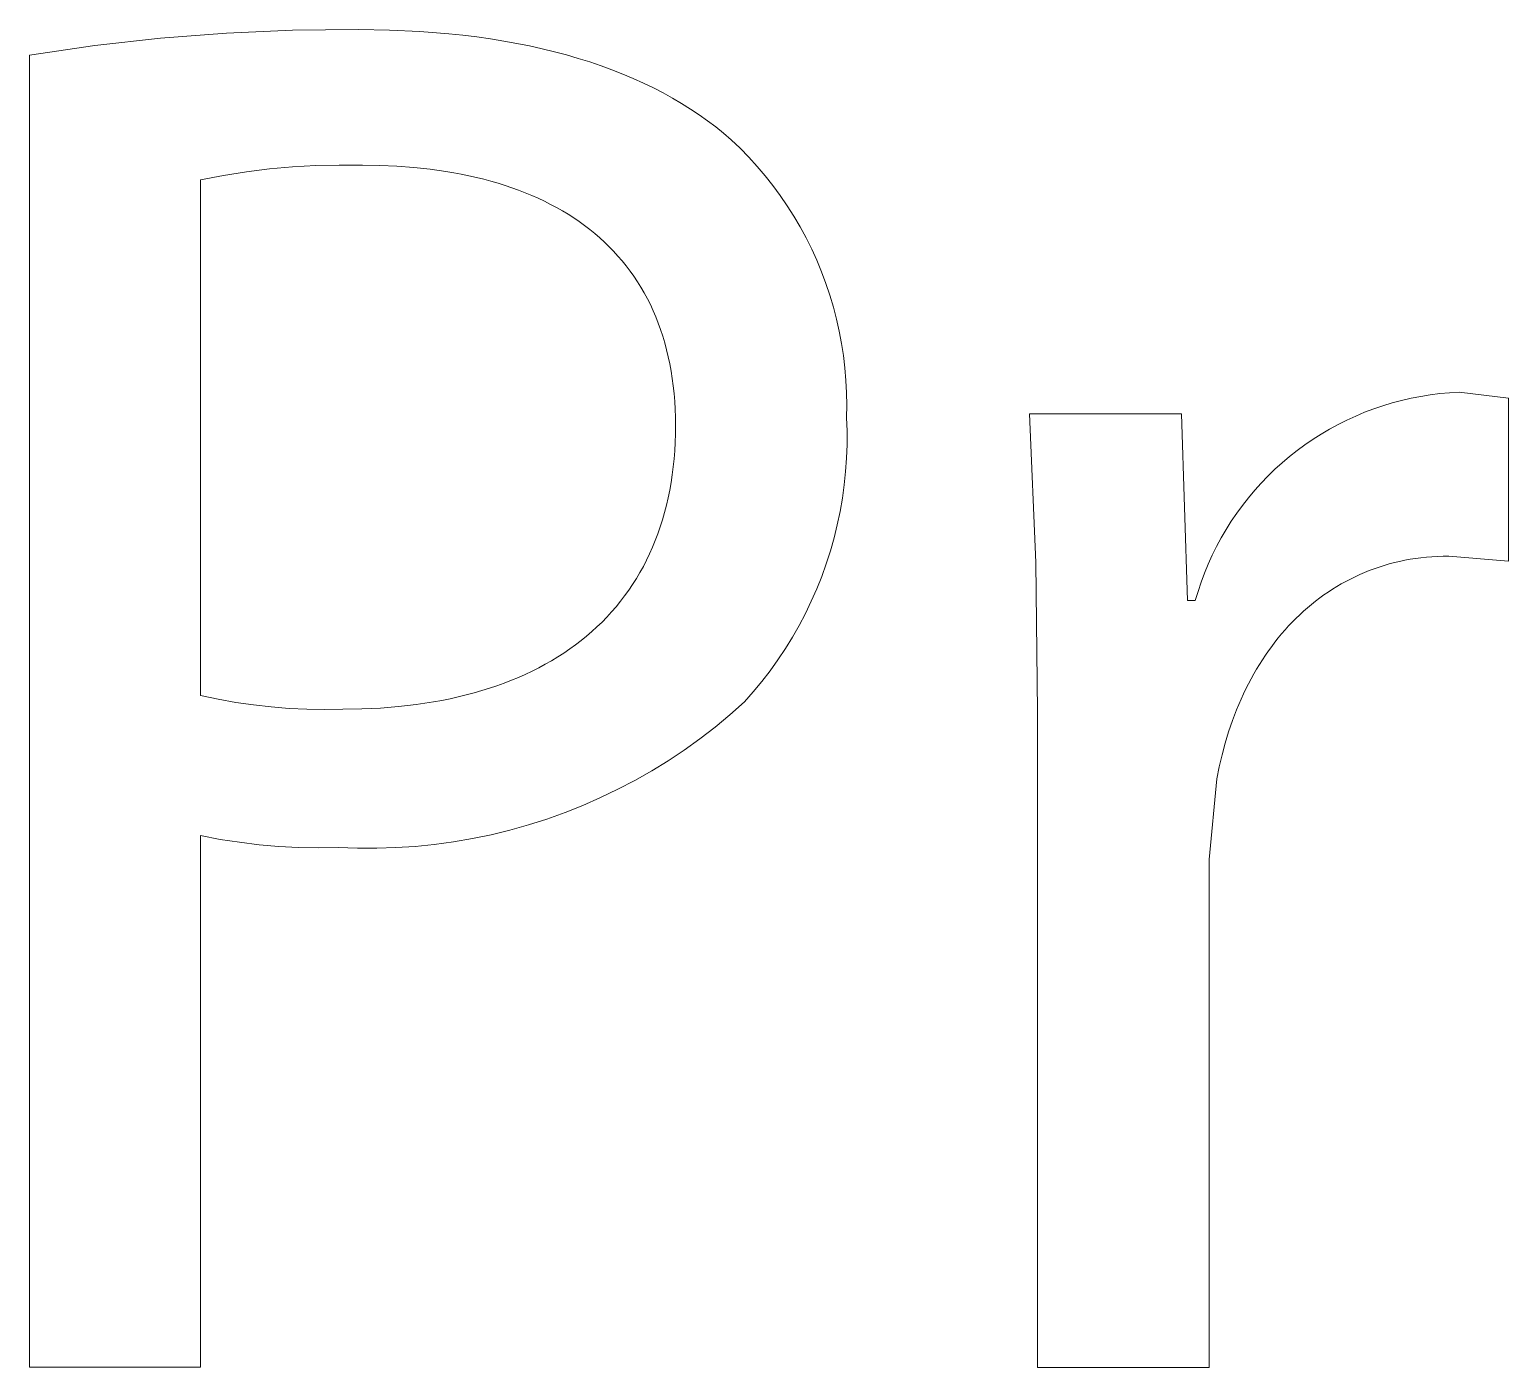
# Model space of a CAD drawing. Header units: millimetres. Extents: x -658 to 2773, y 81 to 2478.
# Drawn here: x 1680.91 to 1706.7, y 138.88 to 162.2 of the extents above; entities that cross this region are included whole.
import ezdxf

# ---------------------------------------------------------------- set-up
doc = ezdxf.new("R2010")
doc.units = ezdxf.units.MM
doc.header["$MEASUREMENT"] = 0
doc.layers.add('Domyślny', color=7, linetype='Continuous', true_color=0x000000)

msp = doc.modelspace()

# ---------------------------------------------------------------- linework, layer by layer
at = {"layer": 'Domyślny', "color": 18, "lineweight": 15, "true_color": 0x000000}
for p, q in [((1685.492, 162.192), (1686.643, 162.204)), ((1686.643, 162.204), (1687.187, 162.196)), ((1682.048, 161.924), (1683.193, 162.052)), ((1683.193, 162.052), (1684.341, 162.141)), ((1684.341, 162.141), (1685.492, 162.192)), ((1687.187, 162.196), (1687.712, 162.172)), ((1687.712, 162.172), (1688.218, 162.132)), ((1688.218, 162.132), (1688.464, 162.106)), ((1688.464, 162.106), (1688.706, 162.076)), ((1688.706, 162.076), (1688.943, 162.043)), ((1688.943, 162.043), (1689.176, 162.005)), ((1689.176, 162.005), (1689.404, 161.964)), ((1689.404, 161.964), (1689.628, 161.919)), ((1680.908, 161.759), (1682.048, 161.924)), ((1680.908, 138.888), (1680.908, 161.759)), ((1689.628, 161.919), (1689.846, 161.871)), ((1689.846, 161.871), (1690.061, 161.818)), ((1690.061, 161.818), (1690.271, 161.762)), ((1690.271, 161.762), (1690.476, 161.703)), ((1690.476, 161.703), (1690.677, 161.64)), ((1690.677, 161.64), (1690.873, 161.573)), ((1690.873, 161.573), (1691.064, 161.503)), ((1691.064, 161.503), (1691.251, 161.429)), ((1691.251, 161.429), (1691.434, 161.352)), ((1691.434, 161.352), (1691.612, 161.272)), ((1691.612, 161.272), (1691.785, 161.188)), ((1691.785, 161.188), (1691.954, 161.101)), ((1691.954, 161.101), (1692.119, 161.01)), ((1692.119, 161.01), (1692.278, 160.916)), ((1692.278, 160.916), (1692.434, 160.819)), ((1692.434, 160.819), (1692.585, 160.718)), ((1692.585, 160.718), (1692.731, 160.615)), ((1692.731, 160.615), (1692.873, 160.508)), ((1692.873, 160.508), (1693.01, 160.398)), ((1693.01, 160.398), (1693.143, 160.285)), ((1693.143, 160.285), (1693.3, 160.135)), ((1693.3, 160.135), (1693.45, 159.98)), ((1693.45, 159.98), (1693.596, 159.82)), ((1684.289, 159.663), (1683.89, 159.588)), ((1684.689, 159.726), (1684.289, 159.663)), ((1685.092, 159.775), (1684.689, 159.726)), ((1685.496, 159.811), (1685.092, 159.775)), ((1685.901, 159.833), (1685.496, 159.811)), ((1686.306, 159.843), (1685.901, 159.833)), ((1686.712, 159.839), (1686.306, 159.843)), ((1687.017, 159.835), (1686.712, 159.839)), ((1687.315, 159.822), (1687.017, 159.835)), ((1687.607, 159.8), (1687.315, 159.822)), ((1687.891, 159.77), (1687.607, 159.8)), ((1688.168, 159.731), (1687.891, 159.77)), ((1688.304, 159.708), (1688.168, 159.731)), ((1688.437, 159.683), (1688.304, 159.708)), ((1688.569, 159.656), (1688.437, 159.683)), ((1688.699, 159.627), (1688.569, 159.656)), ((1688.827, 159.595), (1688.699, 159.627)), ((1693.596, 159.82), (1693.736, 159.655)), ((1693.736, 159.655), (1693.87, 159.485)), ((1683.89, 159.588), (1683.89, 150.598)), ((1688.953, 159.561), (1688.827, 159.595)), ((1689.077, 159.525), (1688.953, 159.561)), ((1689.199, 159.487), (1689.077, 159.525)), ((1689.318, 159.447), (1689.199, 159.487)), ((1689.436, 159.404), (1689.318, 159.447)), ((1689.552, 159.359), (1689.436, 159.404)), ((1693.87, 159.485), (1693.998, 159.311)), ((1689.665, 159.312), (1689.552, 159.359)), ((1689.776, 159.263), (1689.665, 159.312)), ((1689.885, 159.212), (1689.776, 159.263)), ((1689.992, 159.158), (1689.885, 159.212)), ((1690.097, 159.102), (1689.992, 159.158)), ((1693.998, 159.311), (1694.121, 159.133)), ((1694.121, 159.133), (1694.237, 158.95)), ((1690.199, 159.044), (1690.097, 159.102)), ((1690.299, 158.984), (1690.199, 159.044)), ((1690.397, 158.921), (1690.299, 158.984)), ((1690.492, 158.856), (1690.397, 158.921)), ((1690.585, 158.789), (1690.492, 158.856)), ((1694.237, 158.95), (1694.346, 158.763)), ((1690.676, 158.72), (1690.585, 158.789)), ((1690.764, 158.648), (1690.676, 158.72)), ((1690.85, 158.575), (1690.764, 158.648)), ((1694.346, 158.763), (1694.449, 158.573)), ((1690.933, 158.499), (1690.85, 158.575)), ((1691.014, 158.42), (1690.933, 158.499)), ((1691.092, 158.34), (1691.014, 158.42)), ((1691.168, 158.257), (1691.092, 158.34)), ((1694.449, 158.573), (1694.546, 158.379)), ((1694.546, 158.379), (1694.636, 158.182)), ((1691.241, 158.172), (1691.168, 158.257)), ((1691.312, 158.085), (1691.241, 158.172)), ((1691.38, 157.995), (1691.312, 158.085)), ((1694.636, 158.182), (1694.719, 157.983)), ((1691.446, 157.903), (1691.38, 157.995)), ((1691.508, 157.809), (1691.446, 157.903)), ((1694.719, 157.983), (1694.795, 157.78)), ((1691.568, 157.713), (1691.508, 157.809)), ((1691.626, 157.614), (1691.568, 157.713)), ((1691.681, 157.513), (1691.626, 157.614)), ((1694.795, 157.78), (1694.864, 157.575)), ((1694.864, 157.575), (1694.926, 157.368)), ((1691.733, 157.41), (1691.681, 157.513)), ((1691.782, 157.304), (1691.733, 157.41)), ((1691.828, 157.197), (1691.782, 157.304)), ((1694.926, 157.368), (1694.98, 157.158)), ((1691.872, 157.087), (1691.828, 157.197)), ((1691.912, 156.974), (1691.872, 157.087)), ((1694.98, 157.158), (1695.028, 156.947)), ((1691.95, 156.86), (1691.912, 156.974)), ((1691.985, 156.743), (1691.95, 156.86)), ((1695.028, 156.947), (1695.068, 156.735)), ((1692.017, 156.623), (1691.985, 156.743)), ((1692.046, 156.502), (1692.017, 156.623)), ((1695.068, 156.735), (1695.101, 156.521)), ((1692.073, 156.378), (1692.046, 156.502)), ((1692.096, 156.252), (1692.073, 156.378)), ((1695.101, 156.521), (1695.126, 156.306)), ((1695.126, 156.306), (1695.144, 156.09)), ((1692.116, 156.124), (1692.096, 156.252)), ((1692.133, 155.993), (1692.116, 156.124)), ((1695.144, 156.09), (1695.155, 155.874)), ((1692.147, 155.86), (1692.133, 155.993)), ((1692.158, 155.724), (1692.147, 155.86)), ((1695.155, 155.874), (1695.158, 155.658)), ((1704.833, 155.74), (1704.998, 155.778)), ((1704.998, 155.778), (1705.165, 155.81)), ((1705.165, 155.81), (1705.332, 155.837)), ((1705.332, 155.837), (1705.5, 155.858)), ((1705.5, 155.858), (1705.669, 155.873)), ((1705.669, 155.873), (1705.838, 155.882)), ((1705.838, 155.882), (1706.695, 155.779)), ((1706.695, 155.779), (1706.695, 152.935)), ((1692.166, 155.587), (1692.158, 155.724)), ((1692.171, 155.447), (1692.166, 155.587)), ((1695.158, 155.658), (1695.154, 155.441)), ((1698.456, 152.913), (1698.344, 155.505)), ((1698.344, 155.505), (1700.995, 155.505)), ((1700.995, 155.505), (1701.098, 152.25)), ((1704.032, 155.468), (1704.188, 155.533)), ((1704.188, 155.533), (1704.347, 155.593)), ((1704.347, 155.593), (1704.507, 155.648)), ((1704.507, 155.648), (1704.67, 155.697)), ((1704.67, 155.697), (1704.833, 155.74)), ((1692.172, 155.304), (1692.171, 155.447)), ((1692.171, 155.155), (1692.172, 155.304)), ((1695.154, 155.441), (1695.162, 155.206)), ((1703.431, 155.154), (1703.577, 155.24)), ((1703.577, 155.24), (1703.726, 155.321)), ((1703.726, 155.321), (1703.878, 155.397)), ((1703.878, 155.397), (1704.032, 155.468)), ((1692.158, 154.864), (1692.166, 155.009)), ((1692.166, 155.009), (1692.171, 155.155)), ((1695.162, 155.206), (1695.162, 154.971)), ((1703.148, 154.968), (1703.288, 155.064)), ((1703.288, 155.064), (1703.431, 155.154)), ((1692.132, 154.581), (1692.147, 154.722)), ((1692.147, 154.722), (1692.158, 154.864)), ((1695.154, 154.736), (1695.138, 154.501)), ((1695.162, 154.971), (1695.154, 154.736)), ((1702.75, 154.653), (1702.879, 154.763)), ((1702.879, 154.763), (1703.012, 154.868)), ((1703.012, 154.868), (1703.148, 154.968)), ((1692.115, 154.443), (1692.132, 154.581)), ((1695.138, 154.501), (1695.114, 154.267)), ((1702.502, 154.421), (1702.624, 154.539)), ((1702.624, 154.539), (1702.75, 154.653)), ((1692.07, 154.173), (1692.094, 154.307)), ((1692.094, 154.307), (1692.115, 154.443)), ((1695.114, 154.267), (1695.081, 154.034)), ((1702.271, 154.173), (1702.385, 154.299)), ((1702.385, 154.299), (1702.502, 154.421)), ((1692.014, 153.912), (1692.044, 154.042)), ((1692.044, 154.042), (1692.07, 154.173)), ((1695.081, 154.034), (1695.041, 153.803)), ((1702.058, 153.91), (1702.162, 154.043)), ((1702.162, 154.043), (1702.271, 154.173)), ((1691.945, 153.66), (1691.981, 153.785)), ((1691.981, 153.785), (1692.014, 153.912)), ((1695.041, 153.803), (1694.993, 153.573)), ((1701.863, 153.633), (1701.958, 153.773)), ((1701.958, 153.773), (1702.058, 153.91)), ((1691.864, 153.417), (1691.906, 153.537)), ((1691.906, 153.537), (1691.945, 153.66)), ((1694.993, 153.573), (1694.937, 153.344)), ((1701.687, 153.343), (1701.772, 153.49)), ((1701.772, 153.49), (1701.863, 153.633)), ((1691.721, 153.068), (1691.772, 153.182)), ((1691.772, 153.182), (1691.819, 153.298)), ((1691.819, 153.298), (1691.864, 153.417)), ((1694.937, 153.344), (1694.872, 153.118)), ((1701.531, 153.042), (1701.607, 153.194)), ((1701.607, 153.194), (1701.687, 153.343)), ((1691.611, 152.847), (1691.667, 152.956)), ((1691.667, 152.956), (1691.721, 153.068)), ((1694.872, 153.118), (1694.801, 152.894)), ((1701.461, 152.888), (1701.531, 153.042)), ((1704.797, 152.934), (1704.707, 152.913)), ((1704.889, 152.953), (1704.797, 152.934)), ((1704.981, 152.97), (1704.889, 152.953)), ((1705.075, 152.985), (1704.981, 152.97)), ((1705.169, 152.997), (1705.075, 152.985)), ((1705.265, 153.008), (1705.169, 152.997)), ((1705.361, 153.016), (1705.265, 153.008)), ((1705.458, 153.022), (1705.361, 153.016)), ((1705.556, 153.025), (1705.458, 153.022)), ((1705.656, 153.026), (1705.556, 153.025)), ((1706.695, 152.935), (1705.656, 153.026)), ((1691.489, 152.635), (1691.551, 152.74)), ((1691.551, 152.74), (1691.611, 152.847)), ((1694.721, 152.673), (1694.634, 152.454)), ((1694.801, 152.894), (1694.721, 152.673)), ((1698.482, 150.319), (1698.456, 152.913)), ((1701.337, 152.573), (1701.397, 152.731)), ((1701.397, 152.731), (1701.461, 152.888)), ((1704.02, 152.667), (1703.939, 152.627)), ((1704.102, 152.705), (1704.02, 152.667)), ((1704.185, 152.741), (1704.102, 152.705)), ((1704.269, 152.775), (1704.185, 152.741)), ((1704.355, 152.806), (1704.269, 152.775)), ((1704.441, 152.836), (1704.355, 152.806)), ((1704.529, 152.864), (1704.441, 152.836)), ((1704.617, 152.889), (1704.529, 152.864)), ((1704.707, 152.913), (1704.617, 152.889)), ((1691.285, 152.333), (1691.356, 152.432)), ((1691.356, 152.432), (1691.424, 152.532)), ((1691.424, 152.532), (1691.489, 152.635)), ((1694.634, 152.454), (1694.539, 152.239)), ((1701.235, 152.25), (1701.283, 152.412)), ((1701.283, 152.412), (1701.337, 152.573)), ((1703.551, 152.4), (1703.477, 152.349)), ((1703.626, 152.449), (1703.551, 152.4)), ((1703.703, 152.497), (1703.626, 152.449)), ((1703.78, 152.542), (1703.703, 152.497)), ((1703.859, 152.586), (1703.78, 152.542)), ((1703.939, 152.627), (1703.859, 152.586)), ((1691.056, 152.053), (1691.135, 152.144)), ((1691.135, 152.144), (1691.211, 152.238)), ((1691.211, 152.238), (1691.285, 152.333)), ((1694.539, 152.239), (1694.437, 152.027)), ((1701.098, 152.25), (1701.235, 152.25)), ((1703.261, 152.185), (1703.192, 152.126)), ((1703.332, 152.241), (1703.261, 152.185)), ((1703.404, 152.296), (1703.332, 152.241)), ((1703.477, 152.349), (1703.404, 152.296)), ((1690.89, 151.877), (1690.974, 151.964)), ((1690.974, 151.964), (1691.056, 152.053)), ((1694.437, 152.027), (1694.328, 151.819)), ((1702.991, 151.941), (1702.927, 151.876)), ((1703.057, 152.005), (1702.991, 151.941)), ((1703.124, 152.066), (1703.057, 152.005)), ((1703.192, 152.126), (1703.124, 152.066)), ((1690.525, 151.554), (1690.62, 151.632)), ((1690.62, 151.632), (1690.713, 151.711)), ((1690.713, 151.711), (1690.802, 151.793)), ((1690.802, 151.793), (1690.89, 151.877)), ((1694.328, 151.819), (1694.212, 151.614)), ((1702.741, 151.671), (1702.682, 151.599)), ((1702.802, 151.741), (1702.741, 151.671)), ((1702.863, 151.809), (1702.802, 151.741)), ((1702.927, 151.876), (1702.863, 151.809)), ((1690.224, 151.337), (1690.327, 151.407)), ((1690.327, 151.407), (1690.427, 151.479)), ((1690.427, 151.479), (1690.525, 151.554)), ((1694.088, 151.414), (1693.958, 151.218)), ((1694.212, 151.614), (1694.088, 151.414)), ((1702.512, 151.375), (1702.458, 151.298)), ((1702.567, 151.451), (1702.512, 151.375)), ((1702.624, 151.526), (1702.567, 151.451)), ((1702.682, 151.599), (1702.624, 151.526)), ((1689.787, 151.079), (1689.9, 151.14)), ((1689.9, 151.14), (1690.01, 151.203)), ((1690.01, 151.203), (1690.118, 151.269)), ((1690.118, 151.269), (1690.224, 151.337)), ((1693.958, 151.218), (1693.821, 151.027)), ((1702.354, 151.138), (1702.304, 151.056)), ((1702.405, 151.218), (1702.354, 151.138)), ((1702.458, 151.298), (1702.405, 151.218)), ((1689.184, 150.812), (1689.31, 150.861)), ((1689.31, 150.861), (1689.432, 150.912)), ((1689.432, 150.912), (1689.553, 150.965)), ((1689.553, 150.965), (1689.671, 151.021)), ((1689.671, 151.021), (1689.787, 151.079)), ((1693.821, 151.027), (1693.678, 150.841)), ((1702.208, 150.887), (1702.163, 150.801)), ((1702.255, 150.972), (1702.208, 150.887)), ((1702.304, 151.056), (1702.255, 150.972)), ((1683.89, 150.598), (1684.195, 150.533)), ((1688.383, 150.572), (1688.522, 150.606)), ((1688.522, 150.606), (1688.659, 150.642)), ((1688.659, 150.642), (1688.794, 150.681)), ((1688.794, 150.681), (1688.926, 150.722)), ((1688.926, 150.722), (1689.056, 150.766)), ((1689.056, 150.766), (1689.184, 150.812)), ((1693.528, 150.659), (1693.372, 150.483)), ((1693.678, 150.841), (1693.528, 150.659)), ((1702.075, 150.624), (1702.034, 150.534)), ((1702.118, 150.713), (1702.075, 150.624)), ((1702.163, 150.801), (1702.118, 150.713)), ((1684.195, 150.533), (1684.503, 150.477)), ((1684.503, 150.477), (1684.812, 150.432)), ((1684.812, 150.432), (1685.122, 150.397)), ((1685.122, 150.397), (1685.433, 150.372)), ((1685.433, 150.372), (1685.745, 150.357)), ((1685.745, 150.357), (1686.057, 150.352)), ((1686.057, 150.352), (1686.369, 150.358)), ((1686.369, 150.358), (1686.702, 150.363)), ((1686.702, 150.363), (1687.027, 150.378)), ((1687.027, 150.378), (1687.344, 150.404)), ((1687.344, 150.404), (1687.499, 150.42)), ((1687.499, 150.42), (1687.652, 150.439)), ((1687.652, 150.439), (1687.802, 150.461)), ((1687.802, 150.461), (1687.951, 150.485)), ((1687.951, 150.485), (1688.097, 150.511)), ((1688.097, 150.511), (1688.241, 150.54)), ((1688.241, 150.54), (1688.383, 150.572)), ((1693.372, 150.483), (1693.12, 150.26)), ((1701.955, 150.349), (1701.918, 150.255)), ((1701.994, 150.442), (1701.955, 150.349)), ((1702.034, 150.534), (1701.994, 150.442)), ((1693.12, 150.26), (1692.862, 150.046)), ((1698.482, 138.884), (1698.482, 150.319)), ((1701.883, 150.16), (1701.849, 150.063)), ((1701.918, 150.255), (1701.883, 150.16)), ((1692.596, 149.841), (1692.322, 149.646)), ((1692.862, 150.046), (1692.596, 149.841)), ((1701.816, 149.965), (1701.756, 149.766)), ((1701.849, 150.063), (1701.816, 149.965)), ((1692.322, 149.646), (1692.043, 149.46)), ((1701.756, 149.766), (1701.702, 149.562)), ((1692.043, 149.46), (1691.757, 149.283)), ((1701.653, 149.354), (1701.612, 149.142)), ((1701.702, 149.562), (1701.653, 149.354)), ((1691.465, 149.117), (1691.167, 148.961)), ((1691.757, 149.283), (1691.465, 149.117)), ((1701.612, 149.142), (1701.475, 147.737)), ((1690.864, 148.816), (1690.557, 148.681)), ((1691.167, 148.961), (1690.864, 148.816)), ((1690.245, 148.557), (1689.928, 148.443)), ((1690.557, 148.681), (1690.245, 148.557)), ((1689.608, 148.341), (1689.285, 148.25)), ((1689.928, 148.443), (1689.608, 148.341)), ((1684.229, 148.089), (1683.89, 148.153)), ((1683.89, 148.153), (1683.89, 138.888)), ((1684.57, 148.037), (1684.229, 148.089)), ((1684.912, 147.996), (1684.57, 148.037)), ((1688.299, 148.045), (1687.966, 148)), ((1688.63, 148.102), (1688.299, 148.045)), ((1688.959, 148.17), (1688.63, 148.102)), ((1689.285, 148.25), (1688.959, 148.17)), ((1685.255, 147.967), (1684.912, 147.996)), ((1685.6, 147.949), (1685.255, 147.967)), ((1685.944, 147.942), (1685.6, 147.949)), ((1686.289, 147.947), (1685.944, 147.942)), ((1686.625, 147.935), (1686.289, 147.947)), ((1686.961, 147.933), (1686.625, 147.935)), ((1687.296, 147.944), (1686.961, 147.933)), ((1687.632, 147.966), (1687.296, 147.944)), ((1687.966, 148), (1687.632, 147.966)), ((1701.475, 147.737), (1701.475, 138.884)), ((1683.89, 138.888), (1680.908, 138.888)), ((1701.475, 138.884), (1698.482, 138.884))]:
    msp.add_line(p, q, dxfattribs=at)

doc.saveas('drawing.dxf')
